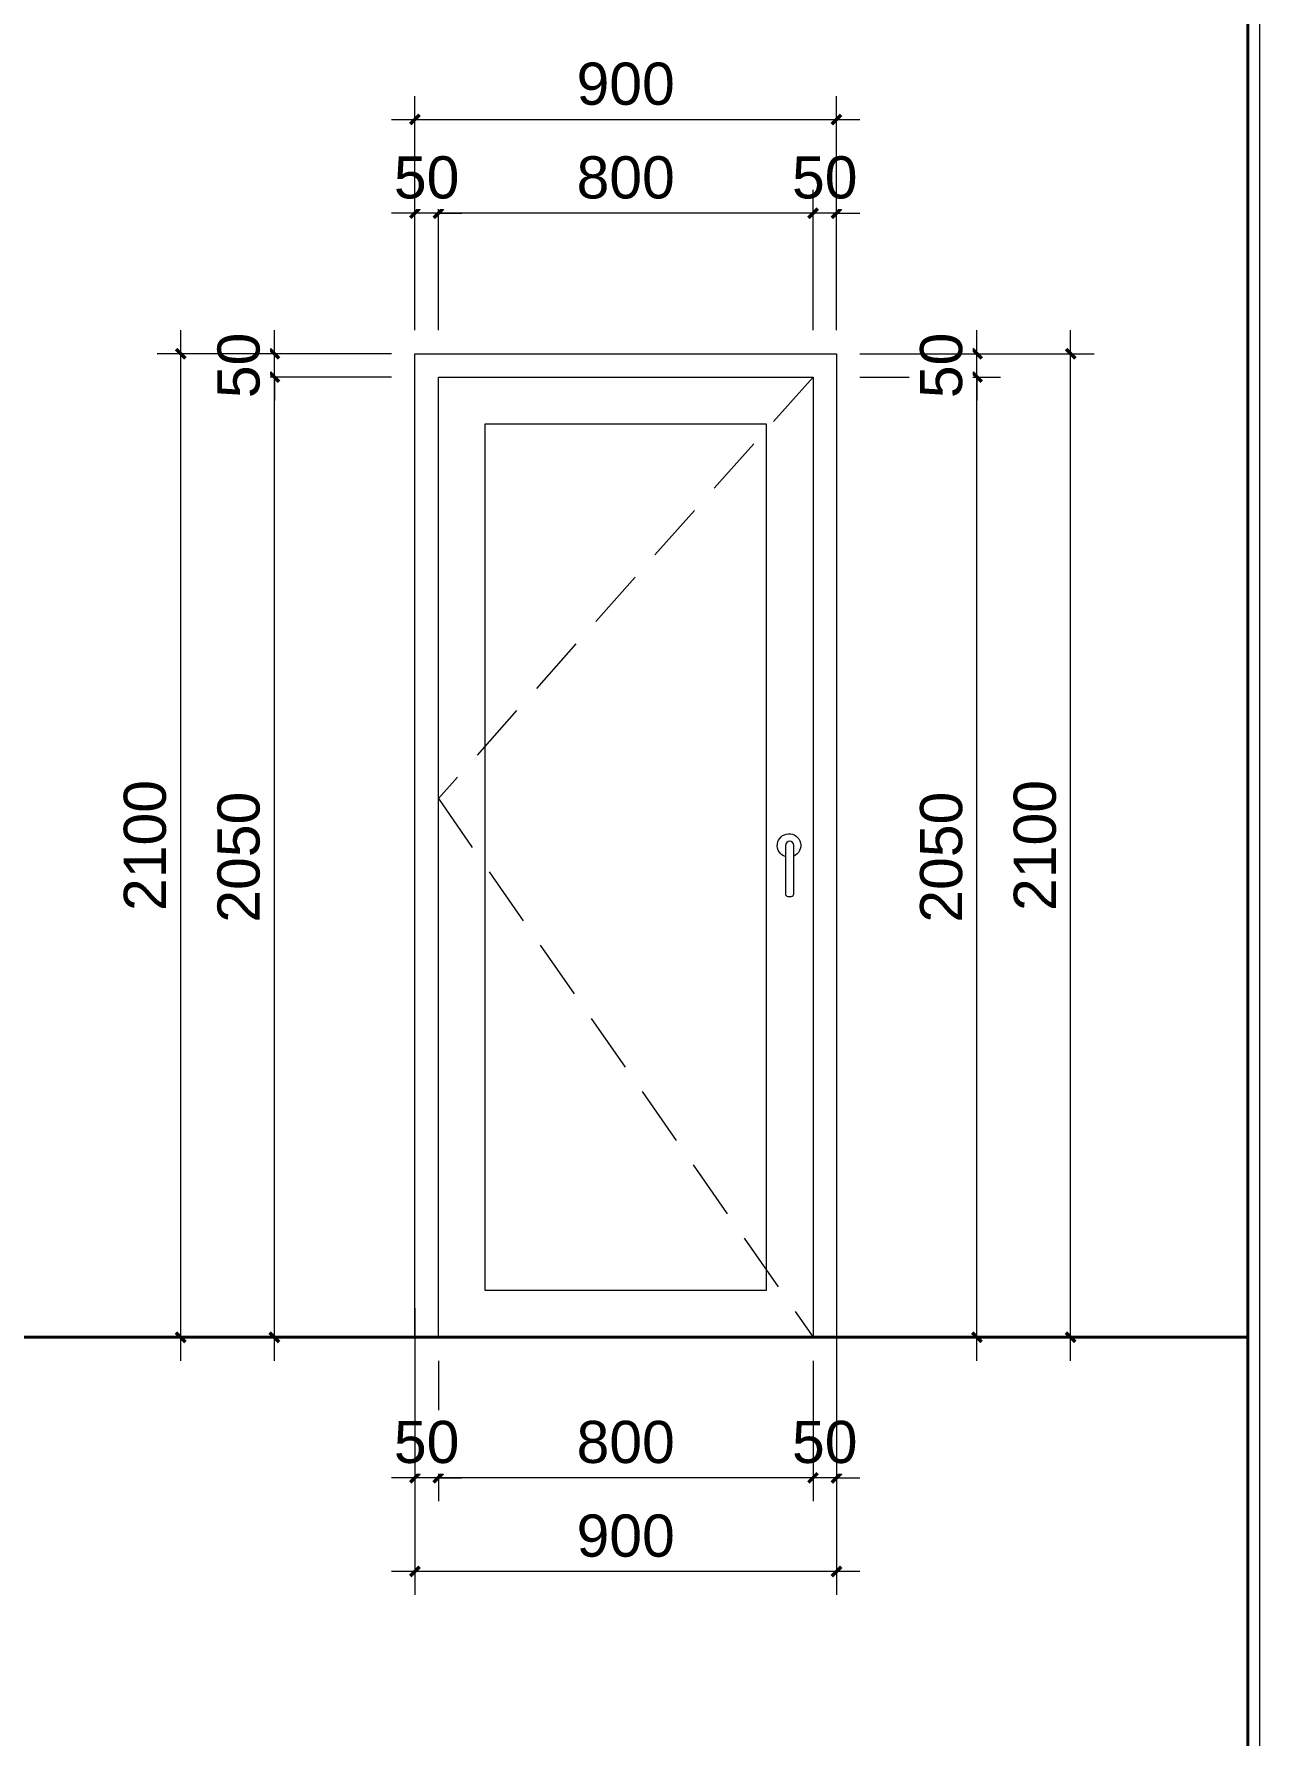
# Model space of a CAD drawing. Header units: inches. Extents: x 921646 to 2157952, y -92667 to 262089.
# Drawn here: x 1956423 to 1959040, y -20086 to -16452 of the extents above; entities that cross this region are included whole.
import ezdxf

# ---------------------------------------------------------------- set-up
doc = ezdxf.new("R2010")
doc.units = ezdxf.units.IN
doc.header["$MEASUREMENT"] = 0
doc.linetypes.add('HIDDEN', pattern=[9.525, 6.35, -3.175])
doc.layers.get('DEFPOINTS').update_dxf_attribs({"lineweight": 9})
for name, color, linetype, lineweight in [('11 CUA', 42, 'Continuous', 15), ('14 KHUAT', 106, 'HIDDEN', 13), ('4 TUONG', 255, 'Continuous', 40), ('Cp Net Manh 0.15', 8, 'Continuous', 15), ('Cp Net Thep 0.40', 2, 'Continuous', 40), ('dim', 252, 'Continuous', 9)]:
    doc.layers.add(name, color=color, linetype=linetype, lineweight=lineweight)
doc.styles.add('CHU', font='arial.ttf')
doc.dimstyles.new('VJC100', dxfattribs={"dimscale": 1.2, "dimtxt": 200, "dimasz": 100, "dimexe": 100, "dimexo": 0, "dimgap": 60, "dimtad": 1, "dimdec": 0, "dimlfac": -1, "dimzin": 9, "dimdsep": 46, "dimtxsty": 'CHU', "dimblk": 'ARCHTICK', "dimcen": 0.9, "dimdle": 100, "dimclrd": 251, "dimclre": 251, "dimclrt": 3, "dimadec": 0, "dimazin": 0, "dimtfac": 1, "dimtdec": 0, "dimtix": 1, "dimtmove": 2, "dimatfit": 3, "dimfxl": 500, "dimtolj": 1, "dimtzin": 0, "dimlwd": 13, "dimlwe": 9, "dimarcsym": 0})

# ---------------------------------------------------------------- blocks, each defined once
blk = doc.blocks.new('Khung Ht dep')
at = {"layer": 'Cp Net Thep 0.40', "color": 106, "flags": 128}
blk.add_lwpolyline([(30380.4, 21414.7), (30380.4, 1791.7), (3162.4, 1791.7), (3162.4, 21414.7)], close=True, dxfattribs=at)
at = {"layer": 'DEFPOINTS', "ltscale": 100}
blk.add_lwpolyline([(30430.4, 1691.7), (30430.4, 21514.7), (1912.4, 21514.7), (1912.4, 1691.7)], close=True, dxfattribs=at)
blk = doc.blocks.new('_ArchTick')
at = {"layer": 'dim', "const_width": 0.15}
blk.add_lwpolyline([(0.2, 0.2), (-0.2, -0.2)], dxfattribs=at)
blk = doc.blocks.new('*D824')
at = {"layer": 'DEFPOINTS', "color": 0, "transparency": 16777216}
for p in [(1956935.7, -17184.4), (1957235.7, -17184.4), (1957235.7, -19234.4)]:
    blk.add_point(p, dxfattribs=at)
at = {"layer": 'dim', "color": 251, "lineweight": 13, "transparency": 16777216}
blk.add_line((1956935.7, -19284.4), (1956935.7, -17134.4), dxfattribs=at)
at = {"layer": 'dim', "color": 251, "lineweight": 9, "transparency": 16777216}
for p, q in [((1957185.7, -17184.4), (1956885.7, -17184.4)), ((1957185.7, -19234.4), (1956885.7, -19234.4))]:
    blk.add_line(p, q, dxfattribs=at)
at = {"layer": 'dim', "color": 251, "lineweight": 13, "transparency": 16777216, "xscale": 50, "yscale": 50, "zscale": 50}
for p, rotation in [((1956935.7, -17184.4), 90), ((1956935.7, -19234.4), 270)]:
    blk.add_blockref('_ArchTick', p, dxfattribs=dict(at, rotation=rotation))
at = {"layer": 'dim', "color": 3, "transparency": 16777216, "insert": (1956859.7, -18209.4), "char_height": 90, "attachment_point": 5, "rotation": 90, "style": 'CHU', "bg_fill": 3, "box_fill_scale": 1.25, "bg_fill_color": 9, "bg_fill_true_color": 13158600, "bg_fill_transparency": 0}
blk.add_mtext('\\A1;2050', dxfattribs=at)
blk = doc.blocks.new('*D825')
at = {"layer": 'DEFPOINTS', "color": 0, "transparency": 16777216}
for p in [(1957235.7, -17134.4), (1957235.7, -17184.4)]:
    blk.add_point(p, dxfattribs=at)
at = {"layer": 'dim', "color": 251, "lineweight": 13, "transparency": 16777216}
for p, q in [((1956935.7, -17134.4), (1956935.7, -17084.4)), ((1956935.7, -17184.4), (1956935.7, -17134.4)), ((1956935.7, -17184.4), (1956935.7, -17234.4))]:
    blk.add_line(p, q, dxfattribs=at)
at = {"layer": 'dim', "color": 251, "lineweight": 9, "transparency": 16777216}
for p, q in [((1957185.7, -17134.4), (1956885.7, -17134.4)), ((1957185.7, -17184.4), (1956885.7, -17184.4))]:
    blk.add_line(p, q, dxfattribs=at)
at = {"layer": 'dim', "color": 251, "lineweight": 13, "transparency": 16777216, "xscale": 50, "yscale": 50, "zscale": 50}
for p, rotation in [((1956935.7, -17134.4), 270), ((1956935.7, -17184.4), 90)]:
    blk.add_blockref('_ArchTick', p, dxfattribs=dict(at, rotation=rotation))
at = {"layer": 'dim', "color": 3, "transparency": 16777216, "insert": (1956859.7, -17159.4), "char_height": 90, "attachment_point": 5, "rotation": 90, "style": 'CHU', "bg_fill": 3, "box_fill_scale": 1.25, "bg_fill_color": 9, "bg_fill_true_color": 13158600, "bg_fill_transparency": 0}
blk.add_mtext('\\A1;50', dxfattribs=at)
at = {"layer": 'DEFPOINTS', "color": 0, "transparency": 16777216}
blk.add_point((1956935.7, -17134.4), dxfattribs=at)
blk = doc.blocks.new('*D826')
at = {"layer": 'DEFPOINTS', "color": 0, "transparency": 16777216}
for p in [(1956735.7, -17134.4), (1957235.7, -17134.4), (1957235.7, -19234.4)]:
    blk.add_point(p, dxfattribs=at)
at = {"layer": 'dim', "color": 251, "lineweight": 13, "transparency": 16777216}
blk.add_line((1956735.7, -19284.4), (1956735.7, -17084.4), dxfattribs=at)
at = {"layer": 'dim', "color": 251, "lineweight": 9, "transparency": 16777216}
for p, q in [((1957185.7, -17134.4), (1956685.7, -17134.4)), ((1957185.7, -19234.4), (1956685.7, -19234.4))]:
    blk.add_line(p, q, dxfattribs=at)
at = {"layer": 'dim', "color": 251, "lineweight": 13, "transparency": 16777216, "xscale": 50, "yscale": 50, "zscale": 50}
for p, rotation in [((1956735.7, -17134.4), 90), ((1956735.7, -19234.4), 270)]:
    blk.add_blockref('_ArchTick', p, dxfattribs=dict(at, rotation=rotation))
at = {"layer": 'dim', "color": 3, "transparency": 16777216, "insert": (1956659.7, -18184.4), "char_height": 90, "attachment_point": 5, "rotation": 90, "style": 'CHU', "bg_fill": 3, "box_fill_scale": 1.25, "bg_fill_color": 9, "bg_fill_true_color": 13158600, "bg_fill_transparency": 0}
blk.add_mtext('\\A1;2100', dxfattribs=at)
blk = doc.blocks.new('*D827')
at = {"layer": 'DEFPOINTS', "color": 0, "transparency": 16777216}
for p in [(1958135.7, -17184.4), (1958435.7, -17184.4), (1958135.7, -19234.4)]:
    blk.add_point(p, dxfattribs=at)
at = {"layer": 'dim', "color": 251, "lineweight": 13, "transparency": 16777216}
blk.add_line((1958435.7, -19284.4), (1958435.7, -17134.4), dxfattribs=at)
at = {"layer": 'dim', "color": 251, "lineweight": 9, "transparency": 16777216}
for p, q in [((1958185.7, -17184.4), (1958485.7, -17184.4)), ((1958185.7, -19234.4), (1958485.7, -19234.4))]:
    blk.add_line(p, q, dxfattribs=at)
at = {"layer": 'dim', "color": 251, "lineweight": 13, "transparency": 16777216, "xscale": 50, "yscale": 50, "zscale": 50}
for p, rotation in [((1958435.7, -17184.4), 90), ((1958435.7, -19234.4), 270)]:
    blk.add_blockref('_ArchTick', p, dxfattribs=dict(at, rotation=rotation))
at = {"layer": 'dim', "color": 3, "transparency": 16777216, "insert": (1958359.7, -18209.4), "char_height": 90, "attachment_point": 5, "rotation": 90, "style": 'CHU', "bg_fill": 3, "box_fill_scale": 1.25, "bg_fill_color": 9, "bg_fill_true_color": 13158600, "bg_fill_transparency": 0}
blk.add_mtext('\\A1;2050', dxfattribs=at)
blk = doc.blocks.new('*D828')
at = {"layer": 'DEFPOINTS', "color": 0, "transparency": 16777216}
for p in [(1958135.7, -17134.4), (1958135.7, -17184.4)]:
    blk.add_point(p, dxfattribs=at)
at = {"layer": 'dim', "color": 251, "lineweight": 13, "transparency": 16777216}
for p, q in [((1958435.7, -17134.4), (1958435.7, -17084.4)), ((1958435.7, -17184.4), (1958435.7, -17134.4)), ((1958435.7, -17184.4), (1958435.7, -17234.4))]:
    blk.add_line(p, q, dxfattribs=at)
at = {"layer": 'dim', "color": 251, "lineweight": 9, "transparency": 16777216}
for p, q in [((1958185.7, -17134.4), (1958485.7, -17134.4)), ((1958185.7, -17184.4), (1958485.7, -17184.4))]:
    blk.add_line(p, q, dxfattribs=at)
at = {"layer": 'dim', "color": 251, "lineweight": 13, "transparency": 16777216, "xscale": 50, "yscale": 50, "zscale": 50}
for p, rotation in [((1958435.7, -17134.4), 270), ((1958435.7, -17184.4), 90)]:
    blk.add_blockref('_ArchTick', p, dxfattribs=dict(at, rotation=rotation))
at = {"layer": 'dim', "color": 3, "transparency": 16777216, "insert": (1958359.7, -17159.4), "char_height": 90, "attachment_point": 5, "rotation": 90, "style": 'CHU', "bg_fill": 3, "box_fill_scale": 1.25, "bg_fill_color": 9, "bg_fill_true_color": 13158600, "bg_fill_transparency": 0}
blk.add_mtext('\\A1;50', dxfattribs=at)
at = {"layer": 'DEFPOINTS', "color": 0, "transparency": 16777216}
blk.add_point((1958435.7, -17134.4), dxfattribs=at)
blk = doc.blocks.new('*D829')
at = {"layer": 'DEFPOINTS', "color": 0, "transparency": 16777216}
for p in [(1958135.7, -17134.4), (1958635.7, -17134.4), (1958135.7, -19234.4)]:
    blk.add_point(p, dxfattribs=at)
at = {"layer": 'dim', "color": 251, "lineweight": 13, "transparency": 16777216}
blk.add_line((1958635.7, -19284.4), (1958635.7, -17084.4), dxfattribs=at)
at = {"layer": 'dim', "color": 251, "lineweight": 9, "transparency": 16777216}
for p, q in [((1958185.7, -17134.4), (1958685.7, -17134.4)), ((1958185.7, -19234.4), (1958685.7, -19234.4))]:
    blk.add_line(p, q, dxfattribs=at)
at = {"layer": 'dim', "color": 251, "lineweight": 13, "transparency": 16777216, "xscale": 50, "yscale": 50, "zscale": 50}
for p, rotation in [((1958635.7, -17134.4), 90), ((1958635.7, -19234.4), 270)]:
    blk.add_blockref('_ArchTick', p, dxfattribs=dict(at, rotation=rotation))
at = {"layer": 'dim', "color": 3, "transparency": 16777216, "insert": (1958559.7, -18184.4), "char_height": 90, "attachment_point": 5, "rotation": 90, "style": 'CHU', "bg_fill": 3, "box_fill_scale": 1.25, "bg_fill_color": 9, "bg_fill_true_color": 13158600, "bg_fill_transparency": 0}
blk.add_mtext('\\A1;2100', dxfattribs=at)
blk = doc.blocks.new('*D834')
at = {"layer": 'DEFPOINTS', "color": 0, "transparency": 16777216}
for p in [(1958085.7, -19234.4), (1958135.7, -19234.4)]:
    blk.add_point(p, dxfattribs=at)
at = {"layer": 'dim', "color": 251, "lineweight": 9, "transparency": 16777216}
for p, q in [((1958085.7, -19284.4), (1958085.7, -19584.4)), ((1958135.7, -19284.4), (1958135.7, -19584.4))]:
    blk.add_line(p, q, dxfattribs=at)
at = {"layer": 'dim', "color": 251, "lineweight": 13, "transparency": 16777216}
for p, q in [((1958085.7, -19534.4), (1958035.7, -19534.4)), ((1958135.7, -19534.4), (1958085.7, -19534.4)), ((1958135.7, -19534.4), (1958185.7, -19534.4))]:
    blk.add_line(p, q, dxfattribs=at)
at = {"layer": 'dim', "color": 251, "lineweight": 13, "transparency": 16777216, "xscale": 50, "yscale": 50, "zscale": 50}
blk.add_blockref('_ArchTick', (1958085.7, -19534.4), dxfattribs=at)
at = {"layer": 'dim', "color": 251, "lineweight": 13, "transparency": 16777216, "xscale": 50, "yscale": 50, "zscale": 50, "rotation": 180}
blk.add_blockref('_ArchTick', (1958135.7, -19534.4), dxfattribs=at)
at = {"layer": 'dim', "color": 3, "transparency": 16777216, "insert": (1958110.7, -19458.5), "char_height": 90, "attachment_point": 5, "style": 'CHU', "bg_fill": 3, "box_fill_scale": 1.25, "bg_fill_color": 9, "bg_fill_true_color": 13158600, "bg_fill_transparency": 0}
blk.add_mtext('\\A1;50', dxfattribs=at)
at = {"layer": 'DEFPOINTS', "color": 0, "transparency": 16777216}
blk.add_point((1958085.7, -19534.4), dxfattribs=at)
blk = doc.blocks.new('*D835')
at = {"layer": 'DEFPOINTS', "color": 0, "transparency": 16777216}
for p in [(1957285.7, -19234.4), (1958085.7, -19234.4), (1957285.7, -19534.4)]:
    blk.add_point(p, dxfattribs=at)
at = {"layer": 'dim', "color": 251, "lineweight": 9, "transparency": 16777216}
for p, q in [((1957285.7, -19284.4), (1957285.7, -19584.4)), ((1958085.7, -19284.4), (1958085.7, -19584.4))]:
    blk.add_line(p, q, dxfattribs=at)
at = {"layer": 'dim', "color": 251, "lineweight": 13, "transparency": 16777216}
blk.add_line((1958135.7, -19534.4), (1957235.7, -19534.4), dxfattribs=at)
at = {"layer": 'dim', "color": 251, "lineweight": 13, "transparency": 16777216, "xscale": 50, "yscale": 50, "zscale": 50, "rotation": 180}
blk.add_blockref('_ArchTick', (1957285.7, -19534.4), dxfattribs=at)
at = {"layer": 'dim', "color": 251, "lineweight": 13, "transparency": 16777216, "xscale": 50, "yscale": 50, "zscale": 50}
blk.add_blockref('_ArchTick', (1958085.7, -19534.4), dxfattribs=at)
at = {"layer": 'dim', "color": 3, "transparency": 16777216, "insert": (1957685.7, -19458.5), "char_height": 90, "attachment_point": 5, "style": 'CHU', "bg_fill": 3, "box_fill_scale": 1.25, "bg_fill_color": 9, "bg_fill_true_color": 13158600, "bg_fill_transparency": 0}
blk.add_mtext('\\A1;800', dxfattribs=at)
blk = doc.blocks.new('*D836')
at = {"layer": 'DEFPOINTS', "color": 0, "transparency": 16777216}
for p in [(1957235.7, -19234.4), (1957285.7, -19234.4)]:
    blk.add_point(p, dxfattribs=at)
at = {"layer": 'dim', "color": 251, "lineweight": 9, "transparency": 16777216}
for p, q in [((1957235.7, -19284.4), (1957235.7, -19584.4)), ((1957285.7, -19284.4), (1957285.7, -19584.4))]:
    blk.add_line(p, q, dxfattribs=at)
at = {"layer": 'dim', "color": 251, "lineweight": 13, "transparency": 16777216}
for p, q in [((1957235.7, -19534.4), (1957185.7, -19534.4)), ((1957285.7, -19534.4), (1957235.7, -19534.4)), ((1957285.7, -19534.4), (1957335.7, -19534.4))]:
    blk.add_line(p, q, dxfattribs=at)
at = {"layer": 'dim', "color": 251, "lineweight": 13, "transparency": 16777216, "xscale": 50, "yscale": 50, "zscale": 50}
blk.add_blockref('_ArchTick', (1957235.7, -19534.4), dxfattribs=at)
at = {"layer": 'dim', "color": 251, "lineweight": 13, "transparency": 16777216, "xscale": 50, "yscale": 50, "zscale": 50, "rotation": 180}
blk.add_blockref('_ArchTick', (1957285.7, -19534.4), dxfattribs=at)
at = {"layer": 'dim', "color": 3, "transparency": 16777216, "insert": (1957260.7, -19458.5), "char_height": 90, "attachment_point": 5, "style": 'CHU', "bg_fill": 3, "box_fill_scale": 1.25, "bg_fill_color": 9, "bg_fill_true_color": 13158600, "bg_fill_transparency": 0}
blk.add_mtext('\\A1;50', dxfattribs=at)
at = {"layer": 'DEFPOINTS', "color": 0, "transparency": 16777216}
blk.add_point((1957235.7, -19534.4), dxfattribs=at)
blk = doc.blocks.new('*D837')
at = {"layer": 'DEFPOINTS', "color": 0, "transparency": 16777216}
for p in [(1957235.7, -19122.2), (1958135.7, -19122.2), (1957235.7, -19734.4)]:
    blk.add_point(p, dxfattribs=at)
at = {"layer": 'dim', "color": 251, "lineweight": 9, "transparency": 16777216}
for p, q in [((1957235.7, -19172.2), (1957235.7, -19784.4)), ((1958135.7, -19172.2), (1958135.7, -19784.4))]:
    blk.add_line(p, q, dxfattribs=at)
at = {"layer": 'dim', "color": 251, "lineweight": 13, "transparency": 16777216}
blk.add_line((1958185.7, -19734.4), (1957185.7, -19734.4), dxfattribs=at)
at = {"layer": 'dim', "color": 251, "lineweight": 13, "transparency": 16777216, "xscale": 50, "yscale": 50, "zscale": 50, "rotation": 180}
blk.add_blockref('_ArchTick', (1957235.7, -19734.4), dxfattribs=at)
at = {"layer": 'dim', "color": 251, "lineweight": 13, "transparency": 16777216, "xscale": 50, "yscale": 50, "zscale": 50}
blk.add_blockref('_ArchTick', (1958135.7, -19734.4), dxfattribs=at)
at = {"layer": 'dim', "color": 3, "transparency": 16777216, "insert": (1957685.7, -19658.5), "char_height": 90, "attachment_point": 5, "style": 'CHU', "bg_fill": 3, "box_fill_scale": 1.25, "bg_fill_color": 9, "bg_fill_true_color": 13158600, "bg_fill_transparency": 0}
blk.add_mtext('\\A1;900', dxfattribs=at)
blk = doc.blocks.new('*D838')
at = {"layer": 'DEFPOINTS', "color": 0, "transparency": 16777216}
for p in [(1958085.7, -17134.4), (1958135.7, -17134.4)]:
    blk.add_point(p, dxfattribs=at)
at = {"layer": 'dim', "color": 251, "lineweight": 9, "transparency": 16777216}
for p, q in [((1958085.7, -17084.4), (1958085.7, -16784.4)), ((1958135.7, -17084.4), (1958135.7, -16784.4))]:
    blk.add_line(p, q, dxfattribs=at)
at = {"layer": 'dim', "color": 251, "lineweight": 13, "transparency": 16777216}
for p, q in [((1958085.7, -16834.4), (1958035.7, -16834.4)), ((1958135.7, -16834.4), (1958085.7, -16834.4)), ((1958135.7, -16834.4), (1958185.7, -16834.4))]:
    blk.add_line(p, q, dxfattribs=at)
at = {"layer": 'dim', "color": 251, "lineweight": 13, "transparency": 16777216, "xscale": 50, "yscale": 50, "zscale": 50}
blk.add_blockref('_ArchTick', (1958085.7, -16834.4), dxfattribs=at)
at = {"layer": 'dim', "color": 251, "lineweight": 13, "transparency": 16777216, "xscale": 50, "yscale": 50, "zscale": 50, "rotation": 180}
blk.add_blockref('_ArchTick', (1958135.7, -16834.4), dxfattribs=at)
at = {"layer": 'dim', "color": 3, "transparency": 16777216, "insert": (1958110.7, -16758.5), "char_height": 90, "attachment_point": 5, "style": 'CHU', "bg_fill": 3, "box_fill_scale": 1.25, "bg_fill_color": 9, "bg_fill_true_color": 13158600, "bg_fill_transparency": 0}
blk.add_mtext('\\A1;50', dxfattribs=at)
at = {"layer": 'DEFPOINTS', "color": 0, "transparency": 16777216}
blk.add_point((1958085.7, -16834.4), dxfattribs=at)
blk = doc.blocks.new('*D839')
at = {"layer": 'DEFPOINTS', "color": 0, "transparency": 16777216}
for p in [(1957285.7, -16834.4), (1957285.7, -17134.4), (1958085.7, -17134.4)]:
    blk.add_point(p, dxfattribs=at)
at = {"layer": 'dim', "color": 251, "lineweight": 9, "transparency": 16777216}
for p, q in [((1957285.7, -17084.4), (1957285.7, -16784.4)), ((1958085.7, -17084.4), (1958085.7, -16784.4))]:
    blk.add_line(p, q, dxfattribs=at)
at = {"layer": 'dim', "color": 251, "lineweight": 13, "transparency": 16777216}
blk.add_line((1958135.7, -16834.4), (1957235.7, -16834.4), dxfattribs=at)
at = {"layer": 'dim', "color": 251, "lineweight": 13, "transparency": 16777216, "xscale": 50, "yscale": 50, "zscale": 50, "rotation": 180}
blk.add_blockref('_ArchTick', (1957285.7, -16834.4), dxfattribs=at)
at = {"layer": 'dim', "color": 251, "lineweight": 13, "transparency": 16777216, "xscale": 50, "yscale": 50, "zscale": 50}
blk.add_blockref('_ArchTick', (1958085.7, -16834.4), dxfattribs=at)
at = {"layer": 'dim', "color": 3, "transparency": 16777216, "insert": (1957685.7, -16758.5), "char_height": 90, "attachment_point": 5, "style": 'CHU', "bg_fill": 3, "box_fill_scale": 1.25, "bg_fill_color": 9, "bg_fill_true_color": 13158600, "bg_fill_transparency": 0}
blk.add_mtext('\\A1;800', dxfattribs=at)
blk = doc.blocks.new('*D840')
at = {"layer": 'DEFPOINTS', "color": 0, "transparency": 16777216}
for p in [(1957235.7, -17134.4), (1957285.7, -17134.4)]:
    blk.add_point(p, dxfattribs=at)
at = {"layer": 'dim', "color": 251, "lineweight": 9, "transparency": 16777216}
for p, q in [((1957235.7, -17084.4), (1957235.7, -16784.4)), ((1957285.7, -17084.4), (1957285.7, -16784.4))]:
    blk.add_line(p, q, dxfattribs=at)
at = {"layer": 'dim', "color": 251, "lineweight": 13, "transparency": 16777216}
for p, q in [((1957235.7, -16834.4), (1957185.7, -16834.4)), ((1957285.7, -16834.4), (1957235.7, -16834.4)), ((1957285.7, -16834.4), (1957335.7, -16834.4))]:
    blk.add_line(p, q, dxfattribs=at)
at = {"layer": 'dim', "color": 251, "lineweight": 13, "transparency": 16777216, "xscale": 50, "yscale": 50, "zscale": 50}
blk.add_blockref('_ArchTick', (1957235.7, -16834.4), dxfattribs=at)
at = {"layer": 'dim', "color": 251, "lineweight": 13, "transparency": 16777216, "xscale": 50, "yscale": 50, "zscale": 50, "rotation": 180}
blk.add_blockref('_ArchTick', (1957285.7, -16834.4), dxfattribs=at)
at = {"layer": 'dim', "color": 3, "transparency": 16777216, "insert": (1957260.7, -16758.5), "char_height": 90, "attachment_point": 5, "style": 'CHU', "bg_fill": 3, "box_fill_scale": 1.25, "bg_fill_color": 9, "bg_fill_true_color": 13158600, "bg_fill_transparency": 0}
blk.add_mtext('\\A1;50', dxfattribs=at)
at = {"layer": 'DEFPOINTS', "color": 0, "transparency": 16777216}
blk.add_point((1957235.7, -16834.4), dxfattribs=at)
blk = doc.blocks.new('*D841')
at = {"layer": 'DEFPOINTS', "color": 0, "transparency": 16777216}
for p in [(1958135.7, -16634.4), (1957235.7, -17134.4), (1958135.7, -17134.4)]:
    blk.add_point(p, dxfattribs=at)
at = {"layer": 'dim', "color": 251, "lineweight": 9, "transparency": 16777216}
for p, q in [((1957235.7, -17084.4), (1957235.7, -16584.4)), ((1958135.7, -17084.4), (1958135.7, -16584.4))]:
    blk.add_line(p, q, dxfattribs=at)
at = {"layer": 'dim', "color": 251, "lineweight": 13, "transparency": 16777216}
blk.add_line((1957185.7, -16634.4), (1958185.7, -16634.4), dxfattribs=at)
at = {"layer": 'dim', "color": 251, "lineweight": 13, "transparency": 16777216, "xscale": 50, "yscale": 50, "zscale": 50, "rotation": 180}
blk.add_blockref('_ArchTick', (1957235.7, -16634.4), dxfattribs=at)
at = {"layer": 'dim', "color": 251, "lineweight": 13, "transparency": 16777216, "xscale": 50, "yscale": 50, "zscale": 50}
blk.add_blockref('_ArchTick', (1958135.7, -16634.4), dxfattribs=at)
at = {"layer": 'dim', "color": 3, "transparency": 16777216, "insert": (1957685.7, -16558.5), "char_height": 90, "attachment_point": 5, "style": 'CHU', "bg_fill": 3, "box_fill_scale": 1.25, "bg_fill_color": 9, "bg_fill_true_color": 13158600, "bg_fill_transparency": 0}
blk.add_mtext('\\A1;900', dxfattribs=at)

msp = doc.modelspace()

# ---------------------------------------------------------------- linework, layer by layer
at = {"layer": '11 CUA'}
for points in [[(1957285.7, -19234.4), (1957285.7, -17184.4), (1958085.7, -17184.4), (1958085.7, -19234.4)], [(1958085.7, -17184.4), (1958085.7, -19234.4)]]:
    msp.add_lwpolyline(points, dxfattribs=at)
msp.add_lwpolyline([(1957985.7, -19134.4), (1957385.7, -19134.4), (1957385.7, -17284.4), (1957985.7, -17284.4)], close=True, dxfattribs=at)
msp.add_lwpolyline([(1958026.8, -18208.2, -5.434878), (1958044.6, -18207.2)], format="xyb", dxfattribs=at)
msp.add_lwpolyline([(1958026.8, -18184.4), (1958026.8, -18287.8, 0.414214), (1958032, -18293), (1958039.3, -18293, 0.414214), (1958044.6, -18287.8), (1958044.6, -18184.4, 1)], format="xyb", close=True, dxfattribs=at)
at = {"layer": '14 KHUAT', "ltscale": 20}
msp.add_lwpolyline([(1958085.7, -17184.4), (1957285.7, -18084.4), (1958085.7, -19234.4)], dxfattribs=at)
at = {"layer": '4 TUONG'}
msp.add_lwpolyline([(1944967.8, -19234.4), (1959014, -19234.4)], dxfattribs=at)

# ---------------------------------------------------------------- block references
at = {"layer": 'Cp Net Manh 0.15', "xscale": 0.5160658647642057, "yscale": 0.5160658647642057, "zscale": 0.5160658647642057}
msp.add_blockref('Khung Ht dep', (1943335.8, -25278.5), dxfattribs=at)

# ---------------------------------------------------------------- next in the draw order: dimensions: what is measured, and where the dimension line sits
at = {"layer": 'dim'}
for base, p1, p2, picture, middle in [((1956935.7, -17184.4), (1957235.7, -19234.4), (1957235.7, -17184.4), '*D824', (1956859.7, -18209.4)), ((1958435.7, -17184.4), (1958135.7, -19234.4), (1958135.7, -17184.4), '*D827', (1958359.7, -18209.4))]:
    dim = msp.add_linear_dim(base=base, p1=p1, p2=p2, angle=90, dimstyle='VJC100', override={"dimscale": 0.5, "dimtxt": 180, "dimexo": 100, "dimtfill": 1}, dxfattribs=at)
    dim.commit()
    dim.dimension.update_dxf_attribs({"geometry": picture, "text_midpoint": middle})

# ---------------------------------------------------------------- next in the draw order: dimensions: what is measured, and where the dimension line sits
for base, p1, p2, picture, middle in [((1956935.7, -17134.4), (1957235.7, -17184.4), (1957235.7, -17134.4), '*D825', (1956859.7, -17159.4)), ((1958435.7, -17134.4), (1958135.7, -17184.4), (1958135.7, -17134.4), '*D828', (1958359.7, -17159.4))]:
    dim = msp.add_linear_dim(base=base, p1=p1, p2=p2, angle=90, dimstyle='VJC100', override={"dimscale": 0.5, "dimtxt": 180, "dimexo": 100, "dimtfill": 1}, dxfattribs=at)
    dim.commit()
    dim.dimension.update_dxf_attribs({"geometry": picture, "text_midpoint": middle})

# ---------------------------------------------------------------- next in the draw order: dimensions: what is measured, and where the dimension line sits
for base, p1, p2, picture, middle in [((1956735.7, -17134.4), (1957235.7, -19234.4), (1957235.7, -17134.4), '*D826', (1956659.7, -18184.4)), ((1958635.7, -17134.4), (1958135.7, -19234.4), (1958135.7, -17134.4), '*D829', (1958559.7, -18184.4))]:
    dim = msp.add_linear_dim(base=base, p1=p1, p2=p2, angle=90, dimstyle='VJC100', override={"dimscale": 0.5, "dimtxt": 180, "dimexo": 100, "dimtfill": 1}, dxfattribs=at)
    dim.commit()
    dim.dimension.update_dxf_attribs({"geometry": picture, "text_midpoint": middle})

# ---------------------------------------------------------------- next in the draw order: linework, layer by layer
at = {"layer": '11 CUA'}
msp.add_lwpolyline([(1958135.7, -19234.4), (1957235.7, -19234.4), (1957235.7, -17134.4), (1958135.7, -17134.4)], close=True, dxfattribs=at)

# ---------------------------------------------------------------- next in the draw order: dimensions: what is measured, and where the dimension line sits
at = {"layer": 'dim'}
for base, p1, p2, picture, middle in [((1958085.7, -16834.4), (1958135.7, -17134.4), (1958085.7, -17134.4), '*D838', (1958110.7, -16758.5)), ((1958085.7, -19534.4), (1958135.7, -19234.4), (1958085.7, -19234.4), '*D834', (1958110.7, -19458.5))]:
    dim = msp.add_linear_dim(base=base, p1=p1, p2=p2, angle=180, dimstyle='VJC100', override={"dimscale": 0.5, "dimtxt": 180, "dimexo": 100, "dimtfill": 1}, dxfattribs=at)
    dim.commit()
    dim.dimension.update_dxf_attribs({"geometry": picture, "text_midpoint": middle})

# ---------------------------------------------------------------- next in the draw order: dimensions: what is measured, and where the dimension line sits
for base, p1, p2, picture, middle in [((1957285.7, -16834.4), (1958085.7, -17134.4), (1957285.7, -17134.4), '*D839', (1957685.7, -16758.5)), ((1957285.7, -19534.4), (1958085.7, -19234.4), (1957285.7, -19234.4), '*D835', (1957685.7, -19458.5))]:
    dim = msp.add_linear_dim(base=base, p1=p1, p2=p2, angle=180, dimstyle='VJC100', override={"dimscale": 0.5, "dimtxt": 180, "dimexo": 100, "dimtfill": 1}, dxfattribs=at)
    dim.commit()
    dim.dimension.update_dxf_attribs({"geometry": picture, "text_midpoint": middle})

# ---------------------------------------------------------------- next in the draw order: dimensions: what is measured, and where the dimension line sits
for base, p1, p2, picture, middle in [((1957235.7, -16834.4), (1957285.7, -17134.4), (1957235.7, -17134.4), '*D840', (1957260.7, -16758.5)), ((1957235.7, -19534.4), (1957285.7, -19234.4), (1957235.7, -19234.4), '*D836', (1957260.7, -19458.5))]:
    dim = msp.add_linear_dim(base=base, p1=p1, p2=p2, angle=180, dimstyle='VJC100', override={"dimscale": 0.5, "dimtxt": 180, "dimexo": 100, "dimtfill": 1}, dxfattribs=at)
    dim.commit()
    dim.dimension.update_dxf_attribs({"geometry": picture, "text_midpoint": middle})

# ---------------------------------------------------------------- next in the draw order: dimensions: what is measured, and where the dimension line sits
for base, p1, p2, picture, middle in [((1958135.7, -16634.4), (1957235.7, -17134.4), (1958135.7, -17134.4), '*D841', (1957685.7, -16558.5)), ((1957235.7, -19734.4), (1958135.7, -19122.2), (1957235.7, -19122.2), '*D837', (1957685.7, -19658.5))]:
    dim = msp.add_linear_dim(base=base, p1=p1, p2=p2, angle=180, dimstyle='VJC100', override={"dimscale": 0.5, "dimtxt": 180, "dimexo": 100, "dimtfill": 1}, dxfattribs=at)
    dim.commit()
    dim.dimension.update_dxf_attribs({"geometry": picture, "text_midpoint": middle})

doc.saveas('drawing.dxf')
